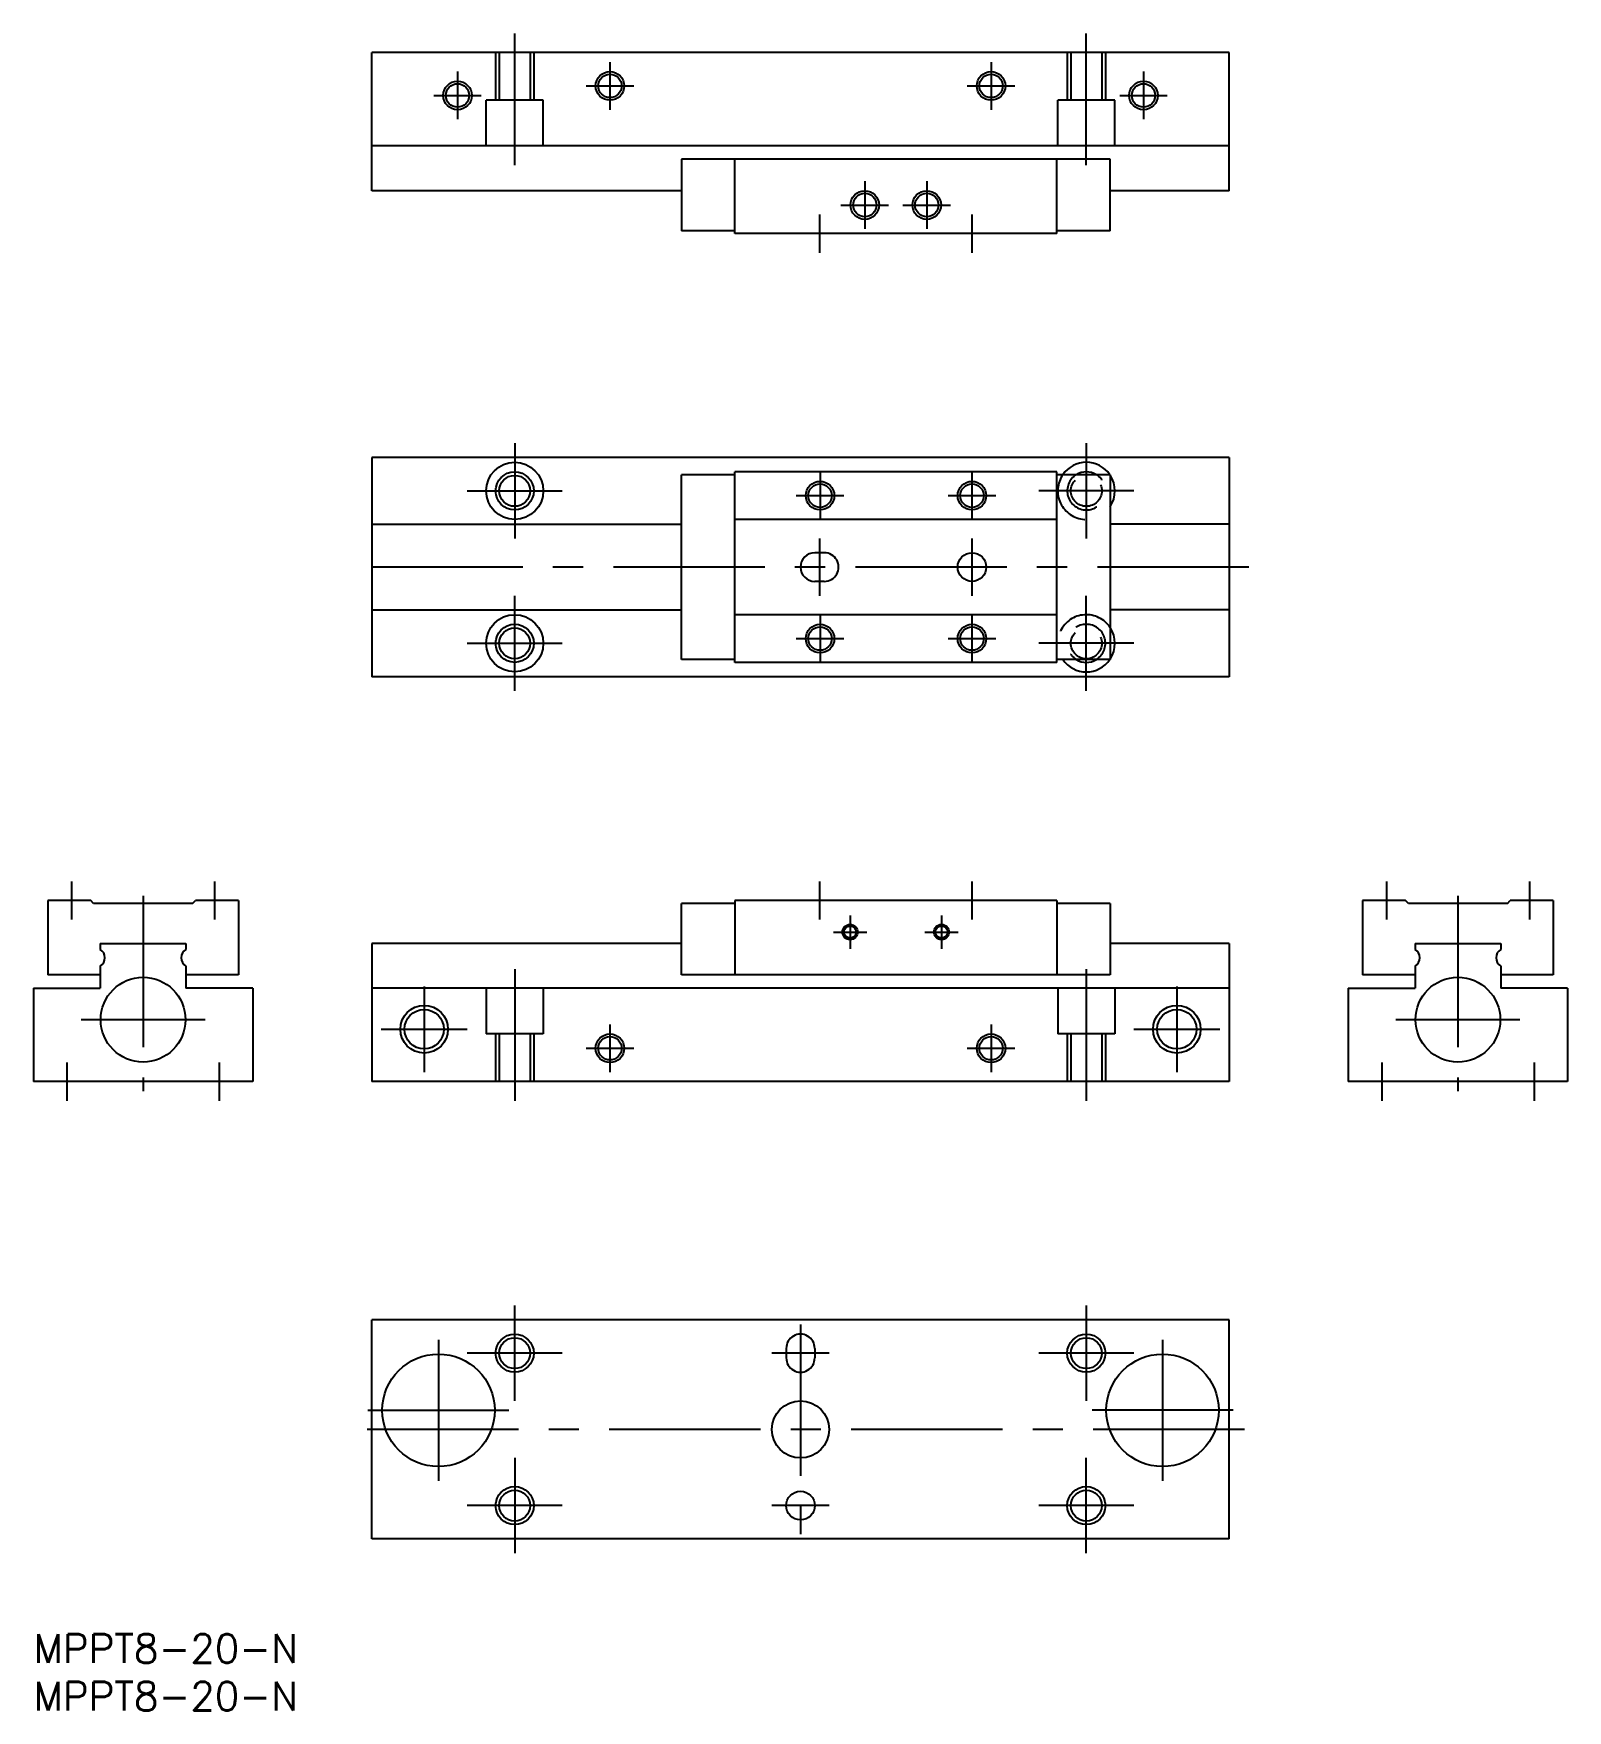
# Model space of a CAD drawing. Extents: x 0 to 161, y -8 to 168.
import ezdxf

# ---------------------------------------------------------------- set-up
doc = ezdxf.new("R2010")
doc.units = 0
doc.header["$LTSCALE"] = 0.5
doc.linetypes.add('CENTER', pattern=[50.8, 31.75, -6.35, 6.35, -6.35])
doc.linetypes.add('DASHED', pattern=[19.05, 12.7, -6.35])
for name, color, linetype in [('MSM_CENTER', 1, 'CENTER'), ('MSM_CONTINUOUS', 7, 'CONTINUOUS'), ('MSM_DASHED', 4, 'DASHED'), ('MSM_NARROW', 5, 'CONTINUOUS'), ('MSM_PART_NUMBER', 7, 'CONTINUOUS')]:
    doc.layers.add(name, color=color, linetype=linetype)
doc.styles.get("Standard").update_dxf_attribs({"font": 'txt.shx', "height": 3, "bigfont": 'bigfont.shx'})

# ---------------------------------------------------------------- blocks, each defined once
blk = doc.blocks.new('*U2')
at = {"layer": 'MSM_PART_NUMBER'}
blk.add_text('MPPT8-20-N', height=3, dxfattribs=at).set_placement((0, -3))
blk = doc.blocks.new('*U3')
at = {"layer": 'MSM_PART_NUMBER'}
blk.add_text('MPPT8-20-N', height=3, dxfattribs=at).set_placement((0, -8))

msp = doc.modelspace()

# ---------------------------------------------------------------- linework, layer by layer
at = {"layer": 'MSM_CENTER'}
for p, q in [((50.5, 154.2), (50.5, 168)), ((110.5, 154.2), (110.5, 168)), ((44.5, 164), (44.5, 159)), ((60.500015, 165), (60.500015, 160)), ((100.500017, 165), (100.500017, 160)), ((116.5, 164), (116.5, 159)), ((58.000015, 162.5), (63.000015, 162.5)), ((98.000018, 162.5), (103.000017, 162.5)), ((42, 161.5), (47, 161.5)), ((114, 161.5), (119, 161.5)), ((87.250015, 152.5), (87.250015, 147.5)), ((93.750015, 152.5), (93.750015, 147.5)), ((84.750015, 150), (89.750015, 150)), ((91.250015, 150), (96.250015, 150)), ((82.499985, 149), (82.499985, 145)), ((98.499985, 149), (98.499985, 145)), ((50.5, 125), (50.5, 115)), ((110.49997, 125), (110.49997, 115)), ((82.549981, 122), (82.549981, 117)), ((98.499985, 122), (98.499985, 117)), ((45.5, 120), (55.5, 120)), ((115.49997, 120), (105.49997, 120)), ((80.049981, 119.5), (85.049981, 119.5)), ((95.999985, 119.5), (100.999985, 119.5)), ((82.499985, 115), (82.499985, 109)), ((98.499985, 115), (98.499985, 109)), ((127.54294, 112), (32.355209, 112)), ((50.5, 99), (50.5, 109)), ((110.49997, 99), (110.49997, 109)), ((82.549981, 107), (82.549981, 102)), ((98.499985, 107), (98.499985, 102)), ((45.5, 104), (55.5, 104)), ((80.049981, 104.5), (85.049981, 104.5)), ((95.999985, 104.5), (100.999985, 104.5)), ((115.49997, 104), (105.49997, 104)), ((4, 79), (4, 75)), ((11.5, 77.486794), (11.5, 56.993584)), ((19, 79), (19, 75)), ((82.499985, 79), (82.499985, 75)), ((98.499985, 79), (98.499985, 75)), ((142, 79), (142, 75)), ((149.5, 77.486794), (149.5, 56.993584)), ((157, 79), (157, 75)), ((85.700012, 75.449997), (85.700012, 71.949997)), ((95.300018, 75.449997), (95.300018, 71.949997)), ((83.950012, 73.699997), (87.450012, 73.699997)), ((93.550018, 73.699997), (97.050018, 73.699997)), ((50.5, 69.800003), (50.5, 56)), ((110.5, 69.800003), (110.5, 56)), ((41, 68), (41, 59)), ((120, 68), (120, 59)), ((18, 64.5), (5, 64.5)), ((36.5, 63.5), (45.5, 63.5)), ((60.500015, 64), (60.500015, 59)), ((100.500015, 64), (100.500015, 59)), ((115.5, 63.5), (124.5, 63.5)), ((156, 64.5), (143, 64.5)), ((3.5, 60), (3.5, 56)), ((19.5, 60), (19.5, 56)), ((58.000015, 61.5), (63.000015, 61.5)), ((98.000015, 61.5), (103.000015, 61.5)), ((141.5, 60), (141.5, 56)), ((157.5, 60), (157.5, 56)), ((50.5, 24.5), (50.5, 34.5)), ((110.5, 34.5), (110.5, 24.5)), ((80.500015, 32.500004), (80.500015, 10.499996)), ((42.5, 30.900002), (42.5, 16.099998)), ((118.50003, 30.900002), (118.50003, 16.099998)), ((55.5, 29.5), (45.5, 29.5)), ((83.500015, 29.500004), (77.500015, 29.500004)), ((115.5, 29.5), (105.5, 29.5)), ((35.100006, 23.5), (49.900009, 23.5)), ((125.90002, 23.5), (111.10004, 23.5)), ((127.09947, 21.5), (32.869827, 21.5)), ((50.5, 18.5), (50.5, 8.5)), ((110.5, 8.5), (110.5, 18.5)), ((55.5, 13.5), (45.5, 13.5)), ((83.500015, 13.499996), (77.500015, 13.499996)), ((115.5, 13.5), (105.5, 13.5))]:
    msp.add_line(p, q, dxfattribs=at)
at = {"layer": 'MSM_CONTINUOUS'}
for p, q in [((35.5, 151.5), (35.5, 166)), ((125.5, 166), (35.5, 166)), ((125.5, 151.5), (125.5, 166)), ((125.5, 156.2), (35.5, 156.2)), ((68.000015, 154.8), (68.000015, 147.3)), ((113.00002, 154.8), (68.000015, 154.8)), ((73.600021, 147), (73.600021, 154.8)), ((107.40001, 147), (107.40001, 154.8)), ((113.00002, 147.3), (113.00002, 154.8)), ((68.000015, 151.5), (35.5, 151.5)), ((125.5, 151.5), (113.00002, 151.5)), ((73.600021, 147.3), (68.000015, 147.3)), ((107.40001, 147), (73.600021, 147)), ((113.00002, 147.3), (107.40001, 147.3)), ((35.5, 123.5), (35.5, 100.5)), ((125.49997, 123.5), (35.5, 123.5)), ((125.49997, 123.5), (125.49997, 100.5)), ((67.999985, 102.3), (67.999985, 121.70001)), ((73.599976, 121.70001), (67.999985, 121.70001)), ((73.599976, 102), (73.599976, 122)), ((107.39998, 122), (73.599976, 122)), ((107.39998, 102), (107.39998, 122)), ((112.99998, 121.70001), (107.39998, 121.70001)), ((112.99998, 121.70001), (112.99998, 102.3)), ((35.5, 116.5), (67.999985, 116.5)), ((107.39998, 117.00002), (73.599976, 117.00002)), ((125.49997, 116.5), (112.99998, 116.5)), ((82.999985, 113.5), (81.999985, 113.5)), ((82.999985, 110.5), (81.999985, 110.5)), ((35.5, 107.5), (67.999985, 107.5)), ((125.49997, 107.5), (112.99998, 107.5)), ((107.39998, 107.00002), (73.599976, 107.00002)), ((73.599976, 102.3), (67.999985, 102.3)), ((112.99998, 102.3), (107.39998, 102.3)), ((125.49997, 100.5), (35.5, 100.5)), ((107.39998, 102), (73.599976, 102)), ((6, 77), (1.5, 77)), ((1.5, 77), (1.5, 69.199997)), ((6.299993, 76.700005), (5.999999, 77)), ((16.700018, 76.700005), (6.299991, 76.700005)), ((16.700019, 76.700005), (17.000012, 77)), ((21.5, 77), (17, 77)), ((21.5, 77), (21.5, 69.199997)), ((68.000015, 69.199997), (68.000015, 76.699997)), ((73.600021, 76.699997), (68.000015, 76.699997)), ((73.600021, 77), (73.600021, 69.199997)), ((107.40001, 77), (73.600021, 77)), ((107.40001, 77), (107.40001, 69.199997)), ((113.00002, 76.699997), (107.40001, 76.699997)), ((113.00002, 76.699997), (113.00002, 69.199997)), ((144, 77), (139.5, 77)), ((139.5, 77), (139.5, 69.199997)), ((144.3, 76.700012), (144, 77)), ((154.70001, 76.700005), (144.29999, 76.700005)), ((154.70001, 76.700005), (155.00002, 77)), ((159.5, 77), (155, 77)), ((159.5, 77), (159.5, 69.199997)), ((7, 72.5), (7, 71.866028)), ((7, 72.5), (16, 72.5)), ((16, 72.5), (16, 71.866028)), ((35.5, 72.5), (35.5, 58)), ((68.000015, 72.5), (35.5, 72.5)), ((125.5, 72.5), (113.00002, 72.5)), ((125.5, 72.5), (125.5, 58)), ((145, 72.5), (145, 71.866028)), ((145, 72.5), (154, 72.5)), ((154, 72.5), (154, 71.866028)), ((7, 69.199997), (1.5, 69.199997)), ((7, 70.13398), (7, 67.800003)), ((16, 70.133972), (16, 67.800003)), ((21.5, 69.199997), (16, 69.199997)), ((113.00002, 69.199997), (68.000015, 69.199997)), ((145, 69.199997), (139.5, 69.199997)), ((145, 70.13398), (145, 67.800003)), ((154, 70.133972), (154, 67.800003)), ((159.5, 69.199997), (154, 69.199997)), ((0, 67.800003), (7, 67.800003)), ((0, 67.800003), (0, 58)), ((23, 67.800003), (16, 67.800003)), ((23, 67.800003), (23, 58)), ((125.50002, 67.800003), (35.500015, 67.800003)), ((138, 67.800003), (145, 67.800003)), ((138, 67.800003), (138, 58)), ((161, 67.800003), (154, 67.800003)), ((161, 67.800003), (161, 58)), ((23, 58), (0, 58)), ((125.5, 58), (35.5, 58)), ((161, 58), (138, 58)), ((35.5, 10), (35.5, 33)), ((125.5, 33), (35.5, 33)), ((125.5, 10), (125.5, 33)), ((79.000015, 30.000004), (79.000015, 29.000004)), ((82.000015, 30.000004), (82.000015, 29.000004)), ((125.5, 10), (35.5, 10))]:
    msp.add_line(p, q, dxfattribs=at)
for centre, radius in [((60.500015, 162.5), 1.2295), ((100.500017, 162.5), 1.2295), ((44.5, 161.5), 1.2295), ((116.5, 161.5), 1.2295), ((87.250015, 150), 1.2295), ((93.750015, 150), 1.2295), ((50.5, 120), 3), ((50.5, 120), 1.621), ((82.549981, 119.5), 1.2295), ((98.499985, 119.5), 1.2295), ((98.499985, 112), 1.5), ((50.5, 104), 3), ((50.5, 104), 1.621), ((82.549981, 104.5), 1.2295), ((98.499985, 104.5), 1.2295), ((85.700012, 73.699997), 0.64), ((95.300018, 73.699997), 0.64), ((11.5, 64.5), 4.45), ((149.5, 64.5), 4.45), ((41, 63.5), 2.067), ((120, 63.5), 2.067), ((60.500015, 61.5), 1.2295), ((100.500015, 61.5), 1.2295), ((50.5, 29.5), 1.621), ((110.5, 29.5), 1.621), ((42.5, 23.5), 5.9), ((118.50003, 23.5), 5.9), ((80.500015, 21.5), 3), ((50.5, 13.5), 1.621), ((80.500015, 13.499996), 1.5), ((110.5, 13.5), 1.621)]:
    msp.add_circle(centre, radius, dxfattribs=at)
for centre, radius, start, end in [((110.49997, 120), 3, 34.51839, 145.48166036), ((110.49997, 120), 3, 326.44303575, 33.55696425), ((81.999985, 112), 1.5, 90.000003, 270), ((82.999985, 112), 1.5, 270, 90.000003), ((110.49997, 104), 3, 326.44303575, 33.55696425), ((110.49997, 104), 3, 214.51810784, 325.48161), ((6.5, 71), 0.999998, 300.00152, 60.000432), ((16.5, 71), 1.000004, 120.00211, 240.00165), ((144.5, 71), 0.999998, 300.00152, 60.000432), ((154.5, 71), 1.000004, 120.00211, 240.00165), ((80.500015, 30.000004), 1.5, 0, 180.00001), ((80.500015, 29.000004), 1.5, 179.99999, 0.00001)]:
    msp.add_arc(centre, radius, start, end, dxfattribs=at)
at = {"layer": 'MSM_DASHED'}
for p, q in [((48.5, 166), (48.5, 161)), ((48.879, 165.999997), (48.879, 160.999997)), ((52.121, 166.000003), (52.121, 161.000003)), ((52.5, 166), (52.5, 161)), ((108.5, 166), (108.5, 161)), ((108.879, 165.999997), (108.879, 160.999997)), ((112.121, 166.000003), (112.121, 161.000003)), ((112.5, 166), (112.5, 161)), ((47.5, 156.2), (47.5, 161)), ((53.5, 161), (47.5, 161)), ((53.5, 156.2), (53.5, 161)), ((107.5, 156.2), (107.5, 161)), ((113.5, 161), (107.5, 161)), ((113.5, 156.2), (113.5, 161)), ((47.5, 67.800003), (47.5, 63)), ((53.5, 67.800003), (53.5, 63)), ((107.5, 67.800003), (107.5, 63)), ((113.5, 67.800003), (113.5, 63)), ((53.5, 63), (47.5, 63)), ((48.5, 63), (48.5, 58)), ((48.879, 62.999997), (48.879, 57.999997)), ((52.121, 63.000003), (52.121, 58.000003)), ((52.5, 63), (52.5, 58)), ((113.5, 63), (107.5, 63)), ((108.5, 63), (108.5, 58)), ((108.879, 62.999997), (108.879, 57.999997)), ((112.121, 63.000003), (112.121, 58.000003)), ((112.5, 63), (112.5, 58))]:
    msp.add_line(p, q, dxfattribs=at)
for centre in [(110.49997, 120), (110.49997, 104)]:
    msp.add_circle(centre, 1.621, dxfattribs=at)
for centre, radius, start, end in [((110.49997, 120), 3, 145.48166036, 326.44303575), ((110.49997, 120), 2, 121.78778679, 58.21221321), ((110.49997, 120), 3, 33.55696425, 34.518393), ((110.49997, 104), 3, 33.55696425, 214.51810784), ((110.49997, 104), 2, 301.78833062, 238.21166938), ((110.49997, 104), 3, 325.48161, 326.44303575)]:
    msp.add_arc(centre, radius, start, end, dxfattribs=at)
at = {"layer": 'MSM_NARROW'}
for centre, radius in [((60.500015, 162.5), 1.5), ((100.500017, 162.5), 1.5), ((44.5, 161.5), 1.5), ((116.5, 161.5), 1.5), ((87.250015, 150), 1.5), ((93.750015, 150), 1.5), ((50.5, 120), 2), ((82.549981, 119.5), 1.5), ((98.499985, 119.5), 1.5), ((50.5, 104), 2), ((82.549981, 104.5), 1.5), ((98.499985, 104.5), 1.5), ((85.700012, 73.699997), 0.8), ((95.300018, 73.699997), 0.8), ((41, 63.5), 2.5), ((120, 63.5), 2.5), ((60.500015, 61.5), 1.5), ((100.500015, 61.5), 1.5), ((50.5, 29.5), 2), ((110.5, 29.5), 2), ((50.5, 13.5), 2), ((110.5, 13.5), 2)]:
    msp.add_circle(centre, radius, dxfattribs=at)
for centre, start, end in [((110.49997, 119.99999), 58.21275705, 121.78724295), ((110.49997, 104), 238.21166938, 301.78833062)]:
    msp.add_arc(centre, 2, start, end, dxfattribs=at)

# ---------------------------------------------------------------- block references
at = {"layer": 'MSM_CONTINUOUS'}
for name in ['*U2', '*U3']:
    msp.add_blockref(name, (0, 0), dxfattribs=at)

doc.saveas('drawing.dxf')
